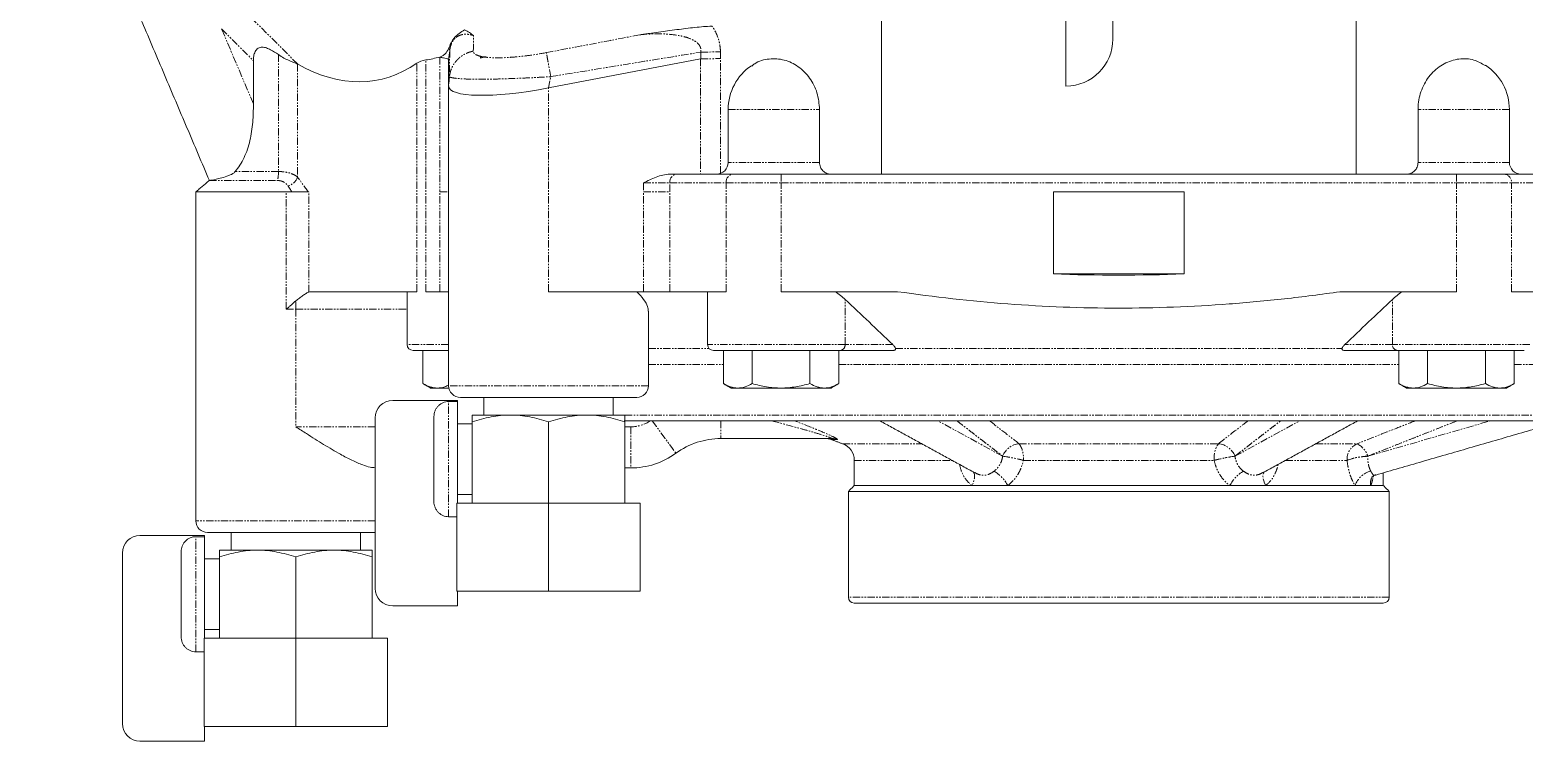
# Model space of a CAD drawing. Extents: x 2569 to 19597, y 1825 to 16548.
# Drawn here: x 16682.7 to 16886, y 14974.3 to 15071.2 of the extents above; entities that cross this region are included whole.
import ezdxf

# ---------------------------------------------------------------- set-up
doc = ezdxf.new("R2010")
doc.units = 0
doc.linetypes.add('PHANTOM', pattern=[2.5, 1.25, -0.25, 0.25, -0.25, 0.25, -0.25])

# ---------------------------------------------------------------- blocks, each defined once
blk = doc.blocks.new('aaaqww')
at = {"color": 7, "linetype": 'Continuous', "lineweight": 5}
for p, q in [((-387046.11, 108963.61), (-387035.11, 108963.61)), ((-387035.11, 108963.61), (-387035.11, 108961.11)), ((-387049.11, 108931.61), (-387049.11, 108960.61)), ((-387035.21, 108961.11), (-387035.21, 108946.11)), ((-387035.21, 108961.11), (-387019.61, 108961.11)), ((-387019.61, 108961.11), (-387019.61, 108946.11)), ((-387019.61, 108961.11), (-387004, 108961.11)), ((-387004, 108961.11), (-387004, 108946.11)), ((-387036.61, 108948.41), (-387035.21, 108948.41)), ((-387039.11, 108931.38), (-387039.11, 108945.84)), ((-387035.21, 108946.11), (-387019.61, 108946.11)), ((-387035.11, 108928.81), (-387035.11, 108946.11)), ((-387032.61, 108946.11), (-387032.61, 108932.27)), ((-387019.61, 108946.11), (-387004, 108946.11)), ((-387019.61, 108946.11), (-387019.61, 108932.27)), ((-387006.61, 108946.11), (-387006.61, 108932.27)), ((-387003.11, 108940.61), (-386992.11, 108940.61)), ((-386992.11, 108940.61), (-386992.11, 108938.11)), ((-386924.61, 108940.11), (-386834.61, 108940.11)), ((-387006.11, 108908.61), (-387006.11, 108937.61)), ((-386992.21, 108938.11), (-386992.21, 108923.11)), ((-386992.21, 108938.11), (-386976.61, 108938.11)), ((-386976.61, 108938.11), (-386976.61, 108923.11)), ((-386976.61, 108938.11), (-386961, 108938.11)), ((-386961, 108938.11), (-386961, 108923.11)), ((-387032.61, 108931.11), (-387026.11, 108931.11)), ((-387026.11, 108931.11), (-387013.11, 108931.11)), ((-387013.11, 108931.11), (-387006.61, 108931.11)), ((-387035.11, 108928.61), (-387046.11, 108928.61)), ((-387035.11, 108928.81), (-387036.61, 108928.81)), ((-387035.11, 108928.81), (-387035.11, 108928.61)), ((-387034.61, 108928.11), (-387006.11, 108928.11)), ((-386993.61, 108925.41), (-386992.21, 108925.41)), ((-386996.11, 108908.38), (-386996.11, 108922.84)), ((-386992.21, 108923.11), (-386976.61, 108923.11)), ((-386992.11, 108905.81), (-386992.11, 108923.11)), ((-386989.61, 108923.11), (-386989.61, 108909.27)), ((-386976.61, 108923.11), (-386961, 108923.11)), ((-386976.61, 108923.11), (-386976.61, 108909.27)), ((-386963.61, 108923.11), (-386963.61, 108909.27)), ((-386925.61, 108921.11), (-386833.61, 108921.11)), ((-386924.61, 108920.11), (-386904.6, 108920.11)), ((-386904.6, 108920.11), (-386898.49, 108920.11)), ((-386898.49, 108920.11), (-386860.73, 108920.11)), ((-386860.73, 108920.11), (-386854.62, 108920.11)), ((-386854.62, 108920.11), (-386839.4, 108920.11)), ((-386839.4, 108920.11), (-386836.76, 108920.11)), ((-386836.76, 108920.11), (-386834.61, 108920.11)), ((-386963.61, 108917.11), (-386962.61, 108917.11)), ((-386947.28, 108912.11), (-386928.54, 108912.11)), ((-386989.61, 108908.11), (-386983.11, 108908.11)), ((-386983.11, 108908.11), (-386970.11, 108908.11)), ((-386970.11, 108908.11), (-386963.61, 108908.11)), ((-386963.73, 108909.11), (-386782.11, 108909.11)), ((-386992.11, 108905.61), (-387003.11, 108905.61)), ((-386992.11, 108905.81), (-386993.61, 108905.81)), ((-386992.11, 108905.81), (-386992.11, 108905.61)), ((-386991.61, 108905.11), (-386961.61, 108905.11)), ((-386997.98, 108897.11), (-386997.98, 108902.75)), ((-386996.67, 108903.51), (-386995.53, 108903.51)), ((-386995.53, 108903.51), (-386993.57, 108903.51)), ((-386946.87, 108897.11), (-386946.87, 108902.75)), ((-386945.56, 108903.51), (-386944.42, 108903.51)), ((-386944.42, 108903.51), (-386937.06, 108903.51)), ((-386941.97, 108897.11), (-386941.97, 108902.75)), ((-386937.06, 108903.51), (-386929.7, 108903.51)), ((-386932.15, 108897.11), (-386932.15, 108902.75)), ((-386929.7, 108903.51), (-386928.56, 108903.51)), ((-386927.24, 108897.11), (-386927.24, 108902.75)), ((-386831.97, 108897.11), (-386831.97, 108902.75)), ((-386830.66, 108903.51), (-386829.52, 108903.51)), ((-386829.52, 108903.51), (-386822.16, 108903.51)), ((-386827.07, 108897.11), (-386827.07, 108902.75)), ((-386822.16, 108903.51), (-386814.8, 108903.51)), ((-386817.25, 108897.11), (-386817.25, 108902.75)), ((-386814.8, 108903.51), (-386813.66, 108903.51)), ((-386812.34, 108897.11), (-386812.34, 108902.75)), ((-386999.67, 108897.11), (-386993.61, 108897.11)), ((-386948.56, 108897.11), (-386927.03, 108897.11)), ((-386927.03, 108897.11), (-386918, 108897.11)), ((-386841.22, 108897.11), (-386832.19, 108897.11)), ((-386832.19, 108897.11), (-386810.66, 108897.11)), ((-386998.99, 108887.11), (-387017.02, 108887.11)), ((-386995.12, 108887.11), (-386997.51, 108887.11)), ((-386993.61, 108887.11), (-386995.12, 108887.11)), ((-386993.61, 108887.11), (-386993.61, 108852.08)), ((-386960.47, 108887.11), (-386976.61, 108887.11)), ((-386955.99, 108887.11), (-386960.47, 108887.11)), ((-386946.4, 108887.11), (-386955.99, 108887.11)), ((-386917.24, 108887.11), (-386937.06, 108887.11)), ((-386822.16, 108887.11), (-386841.98, 108887.11)), ((-386761.7, 108887.11), (-386812.81, 108887.11)), ((-386868.51, 108884.1), (-386890.71, 108884.1)), ((-386890.71, 108870.11), (-386890.71, 108884.1)), ((-386868.51, 108884.1), (-386868.51, 108870.11)), ((-387036.61, 108870.11), (-387021.22, 108870.11)), ((-387021.22, 108870.11), (-387017.37, 108870.11)), ((-386868.51, 108870.11), (-386890.71, 108870.11)), ((-386954.87, 108867.11), (-386955.97, 108867.11)), ((-386945.28, 108867.11), (-386954.87, 108867.11)), ((-386945.28, 108867.11), (-386937.06, 108867.11)), ((-386822.16, 108867.11), (-386937.06, 108867.11)), ((-386919.99, 108867.11), (-386919.99, 108735.63)), ((-386839.22, 108867.11), (-386839.22, 108735.63)), ((-386822.16, 108867.11), (-386813.94, 108867.11)), ((-386762.83, 108867.11), (-386813.94, 108867.11)), ((-386930.51, 108865.11), (-386930.51, 108856.11)), ((-386828.71, 108856.11), (-386828.71, 108865.11)), ((-387026.82, 108847.8), (-387026.82, 108855.12)), ((-386993.61, 108852.08), (-386993.61, 108847.6)), ((-386950.74, 108847.47), (-386976.61, 108852.44)), ((-386888.61, 108852.11), (-386888.61, 108832.11)), ((-386988.17, 108847.36), (-386988.17, 108847.11)), ((-386987.44, 108847.18), (-386987.27, 108847.15)), ((-386880.61, 108832.11), (-386880.61, 108844.11))]:
    blk.add_line(p, q, dxfattribs=at)
at = {"color": 7, "linetype": 'PHANTOM', "lineweight": 5}
for p, q in [((-387036.61, 108948.41), (-387036.61, 108928.81)), ((-386833.61, 108939.11), (-386925.61, 108939.11)), ((-387006.11, 108926.11), (-387036.61, 108926.11)), ((-386993.61, 108925.41), (-386993.61, 108905.81)), ((-386962.61, 108910.11), (-386962.61, 108917.11)), ((-386924.61, 108915.82), (-386907.98, 108915.82)), ((-386899.36, 108915.13), (-386910.35, 108909.11)), ((-386899.36, 108915.13), (-386899.36, 108915.11)), ((-386895.84, 108915.83), (-386895.83, 108915.82)), ((-386895.83, 108915.82), (-386863.38, 108915.82)), ((-386863.38, 108915.82), (-386863.38, 108915.83)), ((-386859.86, 108915.11), (-386859.85, 108915.13)), ((-386859.85, 108915.13), (-386848.87, 108909.11)), ((-386851.24, 108915.82), (-386840.78, 108915.82)), ((-386840.78, 108915.82), (-386840.78, 108915.83)), ((-386837.27, 108915.13), (-386816.47, 108909.11)), ((-386837.27, 108915.11), (-386837.27, 108915.13)), ((-386928.52, 108912.29), (-386927.53, 108912.29)), ((-386926.58, 108913), (-386913.12, 108913)), ((-386896.54, 108913), (-386862.67, 108913)), ((-386846.09, 108913), (-386839.08, 108913)), ((-387019.61, 108890.11), (-387019.61, 108910.11)), ((-387006.11, 108910.11), (-387019.61, 108910.11)), ((-386962.61, 108910.11), (-386963.61, 108910.11)), ((-386947.28, 108909.11), (-386947.28, 108912.11)), ((-386963.61, 108908.11), (-386781.11, 108908.11)), ((-386959.61, 108903.11), (-386993.61, 108903.11)), ((-386959.61, 108899.51), (-386946.87, 108899.51)), ((-386927.24, 108899.51), (-386831.97, 108899.51)), ((-386812.34, 108899.51), (-386781.11, 108899.51)), ((-386993.61, 108896.11), (-387000.67, 108896.11)), ((-386959.61, 108896.8), (-386949.29, 108896.8)), ((-386926.15, 108896.11), (-386949.56, 108896.11)), ((-386926.15, 108896.11), (-386926.15, 108888.43)), ((-386918.05, 108896.11), (-386926.15, 108896.11)), ((-386917.58, 108896.8), (-386841.64, 108896.8)), ((-386833.06, 108896.11), (-386841.17, 108896.11)), ((-386809.66, 108896.11), (-386833.06, 108896.11)), ((-386833.06, 108896.11), (-386833.06, 108888.43)), ((-387021.22, 108890.11), (-387021.22, 108870.11)), ((-387021.22, 108890.11), (-387019.61, 108890.11)), ((-387019.61, 108890.11), (-387019.61, 108888.69)), ((-387019.61, 108890.11), (-387000.67, 108890.11)), ((-387017.37, 108887.17), (-387017.37, 108870.11)), ((-386998.99, 108887.11), (-386998.99, 108848.24)), ((-386997.51, 108887.11), (-386997.51, 108847.67)), ((-386995.12, 108887.11), (-386995.12, 108870.11)), ((-386976.61, 108887.11), (-386976.61, 108852.44)), ((-386960.47, 108887.11), (-386960.47, 108870.11)), ((-386955.99, 108887.11), (-386955.99, 108870.11)), ((-386946.4, 108887.11), (-386946.4, 108868.61)), ((-386937.06, 108887.11), (-386937.06, 108868.61)), ((-386822.16, 108887.11), (-386822.16, 108868.61)), ((-386812.81, 108887.11), (-386812.81, 108868.61)), ((-386995.12, 108870.11), (-386993.61, 108870.11)), ((-386995.12, 108847.22), (-386995.12, 108870.11)), ((-386960.47, 108870.11), (-386955.99, 108870.11)), ((-386960.47, 108868.61), (-386960.47, 108870.11)), ((-386955.99, 108870.11), (-386955.99, 108868.61)), ((-387034.32, 108868.19), (-387022.71, 108868.19)), ((-387022.56, 108866.66), (-387029.9, 108866.66)), ((-387022.56, 108846.76), (-387022.56, 108866.66)), ((-387019.29, 108848.39), (-387019.29, 108867.61)), ((-386960.47, 108868.61), (-386955.99, 108868.61)), ((-386955.99, 108868.61), (-386946.4, 108868.61)), ((-386950.74, 108847.47), (-386950.74, 108867.11)), ((-386947.36, 108866.98), (-386947.36, 108847.44)), ((-386946.4, 108868.61), (-386937.06, 108868.61)), ((-386937.06, 108868.61), (-386822.16, 108868.61)), ((-386937.06, 108867.11), (-386937.06, 108868.61)), ((-386822.16, 108868.61), (-386812.81, 108868.61)), ((-386822.16, 108867.11), (-386822.16, 108868.61)), ((-386812.81, 108868.61), (-386761.7, 108868.61)), ((-386930.51, 108865.11), (-386946.06, 108865.11)), ((-386813.16, 108865.11), (-386828.71, 108865.11)), ((-387026.82, 108855.12), (-387032.22, 108842.4)), ((-386946.06, 108856.11), (-386930.51, 108856.11)), ((-386813.16, 108856.11), (-386828.71, 108856.11)), ((-386993.46, 108850.5), (-386993.61, 108852.08)), ((-386976.61, 108852.44), (-386976.23, 108850.52)), ((-387032.22, 108842.4), (-387026.82, 108847.8)), ((-387019.27, 108848.4), (-387028.74, 108838.92))]:
    blk.add_line(p, q, dxfattribs=at)
at = {"color": 7, "linetype": 'PHANTOM', "lineweight": 5, "flags": 128}
for points in [[(-386904.37, 108917.8), (-386904.36, 108917.8), (-386904.23, 108918), (-386904.15, 108918.26), (-386904.13, 108918.57), (-386904.17, 108918.92), (-386904.26, 108919.3), (-386904.4, 108919.7), (-386904.6, 108920.11)], [(-386854.62, 108920.11), (-386854.81, 108919.7), (-386854.96, 108919.3), (-386855.05, 108918.92), (-386855.09, 108918.57), (-386855.06, 108918.26), (-386854.99, 108918), (-386854.85, 108917.8), (-386854.85, 108917.8)], [(-386958.96, 108909.11), (-386958.27, 108910.06), (-386957.49, 108911.12), (-386956.78, 108912.1), (-386956.15, 108912.95), (-386955.64, 108913.66), (-386955.26, 108914.18), (-386955.02, 108914.5), (-386954.94, 108914.61)], [(-386950.71, 108846.34), (-386950.27, 108846.34), (-386949.83, 108846.33), (-386949.39, 108846.32), (-386948.96, 108846.31), (-386948.55, 108846.31), (-386948.14, 108846.3), (-386947.75, 108846.29), (-386947.37, 108846.28)]]:
    blk.add_lwpolyline(points, dxfattribs=at)
at = {"color": 7, "linetype": 'Continuous', "lineweight": 5}
for centre, radius, start, end in [((-387046.11, 108960.61), 3, 90, 180), ((-387003.11, 108937.61), 3, 90, 180), ((-386924.61, 108939.11), 1, 90, 180), ((-386834.61, 108939.11), 1, 0, 90), ((-387046.11, 108931.61), 3, 180, 270), ((-387034.61, 108926.11), 2, 90, 180), ((-386962.61, 108904.11), 13, 53.8711, 90), ((-386927.61, 108915.82), 3, 290, 0), ((-386947.28, 108925.11), 13, 233.8711, 270), ((-386929.55, 108915.11), 3, 270, 290), ((-387003.11, 108908.61), 3, 180, 270), ((-386991.61, 108903.11), 2, 90, 180), ((-386961.61, 108903.11), 2, 0, 90), ((-386999.67, 108896.11), 1, 90, 180), ((-386948.56, 108896.11), 1, 90, 180), ((-386948.06, 108865.11), 2, 0, 90), ((-386811.16, 108865.11), 2, 90, 180), ((-386937.06, 108856.11), 9, 180, 236.052), ((-386822.16, 108856.11), 9, 303.193, 0), ((-386888.61, 108844.11), 8, 0, 90), ((-386988.17, 108858.61), 11.5, 270, 274.4944)]:
    blk.add_arc(centre, radius, start, end, dxfattribs=at)
at = {"color": 7, "linetype": 'PHANTOM', "lineweight": 5}
for centre, radius, start, end in [((-386903.82, 108922.85), 5.99, 299.9842, 332.8176), ((-386855.4, 108922.85), 5.99, 207.1824, 240.0158), ((-386835.88, 108921.27), 3.71, 198.2434, 256.8262), ((-386834.73, 108919.69), 2.07, 168.2674, 204.8632), ((-386902.56, 108940.3), 25.37, 277.2298, 285.3616), ((-386902.55, 108940.28), 25.37, 277.2315, 285.3614), ((-386896.25, 108916.32), 3.34, 201.2802, 264.918), ((-386900.33, 108915.45), 4.51, 327.019, 4.6446), ((-386858.89, 108915.45), 4.51, 175.3554, 212.981), ((-386856.66, 108940.3), 25.37, 254.6384, 262.7702), ((-386856.66, 108940.28), 25.37, 254.6386, 262.7685), ((-386862.97, 108916.32), 3.34, 275.082, 338.7198), ((-386836.98, 108925.69), 10.56, 248.8915, 268.434), ((-386837.78, 108915.71), 3.01, 177.9577, 244.3182), ((-386836.98, 108925.67), 10.56, 248.8924, 268.4323), ((-386840.5, 108916.05), 3.36, 294.9505, 343.8762), ((-386928.54, 108915), 2.89, 270.0098, 290.3951), ((-386962.61, 108904.11), 6, 56.4427, 90), ((-386927.1, 108896.17), 0.943, 356.3656, 85.8324), ((-386832.12, 108896.17), 0.943, 94.1676, 183.6344), ((-387021.72, 108866.66), 2.61, 21.3581, 72.0689), ((-387029.3, 108866.77), 6.74, 359.0614, 12.1705), ((-386954.64, 108868.45), 1.35, 172.9765, 260.5861), ((-386945.06, 108868.45), 1.35, 172.9764, 260.5865), ((-386814.16, 108868.45), 1.35, 279.4135, 7.0236), ((-386993.8, 108846.13), 0.405, 292.0299, 342.2517)]:
    blk.add_arc(centre, radius, start, end, dxfattribs=at)
at = {"color": 7, "linetype": 'Continuous', "lineweight": 5}
for centre, major_axis, ratio, start_param, end_param in [((-387017.02, 108890.11), (0, 3), 0.57735, 2.940527, 3.141593), ((-386976.61, 108848.82), (16.99, -3.41), 0.205089, 1.611945, 3.182741), ((-387028.57, 108713.15), (22.4, 138.03), 0.341999, 6.124618, 6.54726), ((-387018.75, 108855.87), (1.24, 7.63), 0.341999, 3.398046, 3.405667), ((-387044.84, 108696.88), (51.94, 149.64), 0.410156, 0.035553, 0.07293)]:
    blk.add_ellipse(centre, major_axis=major_axis, ratio=ratio, start_param=start_param, end_param=end_param, dxfattribs=at)
for points, knots in [([(-387036.61, 108948.41), (-387036.94, 108948.41), (-387037.27, 108948.34), (-387037.73, 108948.14), (-387037.88, 108948.06), (-387038.15, 108947.87), (-387038.28, 108947.76), (-387038.51, 108947.53), (-387038.61, 108947.39), (-387038.79, 108947.11), (-387038.86, 108946.97), (-387039.05, 108946.5), (-387039.11, 108946.17), (-387039.11, 108945.84)], [0, 0, 0, 0, 0.25, 0.25, 0.375, 0.375, 0.5, 0.5, 0.625, 0.625, 0.75, 0.75, 1, 1, 1, 1]), ([(-387039.11, 108931.38), (-387039.11, 108931.22), (-387039.09, 108931.05), (-387039.03, 108930.72), (-387038.99, 108930.56), (-387038.86, 108930.26), (-387038.79, 108930.11), (-387038.61, 108929.83), (-387038.51, 108929.7), (-387038.28, 108929.46), (-387038.15, 108929.35), (-387037.88, 108929.16), (-387037.73, 108929.08), (-387037.42, 108928.95), (-387037.27, 108928.9), (-387036.94, 108928.83), (-387036.78, 108928.81), (-387036.61, 108928.81)], [0, 0, 0, 0, 0.125, 0.125, 0.25, 0.25, 0.375, 0.375, 0.5, 0.5, 0.625, 0.625, 0.75, 0.75, 0.875, 0.875, 1, 1, 1, 1]), ([(-387032.61, 108932.27), (-387031.55, 108931.92), (-387030.47, 108931.63), (-387028.31, 108931.22), (-387027.22, 108931.11), (-387026.11, 108931.11)], [0, 0, 0, 0, 0.5, 0.5, 1, 1, 1, 1]), ([(-387032.61, 108932.27), (-387032.61, 108931.92), (-387032.61, 108931.62), (-387032.61, 108931.22), (-387032.61, 108931.11), (-387032.61, 108931.11)], [0, 0, 0, 0, 0.5, 0.5, 1, 1, 1, 1]), ([(-387026.11, 108931.11), (-387025.56, 108931.11), (-387025, 108931.14), (-387023.91, 108931.24), (-387023.36, 108931.32), (-387021.74, 108931.63), (-387020.67, 108931.92), (-387019.61, 108932.27)], [0, 0, 0, 0, 0.25, 0.25, 0.5, 0.5, 1, 1, 1, 1]), ([(-387019.61, 108932.27), (-387018.55, 108931.92), (-387017.47, 108931.63), (-387015.31, 108931.22), (-387014.22, 108931.11), (-387013.11, 108931.11)], [0, 0, 0, 0, 0.5, 0.5, 1, 1, 1, 1]), ([(-387013.11, 108931.11), (-387012.56, 108931.11), (-387012, 108931.14), (-387010.91, 108931.24), (-387010.36, 108931.32), (-387008.74, 108931.63), (-387007.67, 108931.92), (-387006.61, 108932.27)], [0, 0, 0, 0, 0.25, 0.25, 0.5, 0.5, 1, 1, 1, 1]), ([(-387006.61, 108932.27), (-387006.61, 108931.92), (-387006.61, 108931.62), (-387006.61, 108931.22), (-387006.61, 108931.11), (-387006.61, 108931.11)], [0, 0, 0, 0, 0.5, 0.5, 1, 1, 1, 1]), ([(-386993.61, 108925.41), (-386993.94, 108925.41), (-386994.27, 108925.34), (-386994.73, 108925.14), (-386994.88, 108925.06), (-386995.15, 108924.87), (-386995.28, 108924.76), (-386995.51, 108924.53), (-386995.61, 108924.39), (-386995.79, 108924.11), (-386995.86, 108923.97), (-386996.05, 108923.5), (-386996.11, 108923.17), (-386996.11, 108922.84)], [0, 0, 0, 0, 0.25, 0.25, 0.375, 0.375, 0.5, 0.5, 0.625, 0.625, 0.75, 0.75, 1, 1, 1, 1]), ([(-386835.89, 108918.33), (-386835.98, 108918.35), (-386836.24, 108918.42), (-386836.43, 108918.58), (-386836.53, 108918.66), (-386836.58, 108918.79), (-386836.59, 108918.83)], [0, 0, 0, 0, 0.168593, 0.479467, 0.820136, 1, 1, 1, 1]), ([(-387019.61, 108910.11), (-387019.6, 108910.12), (-387019, 108910.5), (-387017.41, 108911.52), (-387014.86, 108913.13), (-387012.27, 108914.67), (-387010.04, 108915.85), (-387008.36, 108916.58), (-387007.05, 108917), (-387006.39, 108917.06), (-387006.11, 108917.08)], [0, 0, 0, 0, 0.001508, 0.124259, 0.32723, 0.529978, 0.67333, 0.816452, 0.919711, 1, 1, 1, 1]), ([(-386996.11, 108908.38), (-386996.11, 108908.22), (-386996.09, 108908.05), (-386996.03, 108907.72), (-386995.99, 108907.56), (-386995.86, 108907.26), (-386995.79, 108907.11), (-386995.61, 108906.83), (-386995.51, 108906.7), (-386995.28, 108906.46), (-386995.15, 108906.35), (-386994.88, 108906.16), (-386994.73, 108906.08), (-386994.42, 108905.95), (-386994.27, 108905.9), (-386993.94, 108905.83), (-386993.78, 108905.81), (-386993.61, 108905.81)], [0, 0, 0, 0, 0.125, 0.125, 0.25, 0.25, 0.375, 0.375, 0.5, 0.5, 0.625, 0.625, 0.75, 0.75, 0.875, 0.875, 1, 1, 1, 1]), ([(-386989.61, 108909.27), (-386988.55, 108908.92), (-386987.47, 108908.63), (-386985.31, 108908.22), (-386984.22, 108908.11), (-386983.11, 108908.11)], [0, 0, 0, 0, 0.5, 0.5, 1, 1, 1, 1]), ([(-386989.61, 108909.27), (-386989.61, 108908.92), (-386989.61, 108908.62), (-386989.61, 108908.22), (-386989.61, 108908.11), (-386989.61, 108908.11)], [0, 0, 0, 0, 0.5, 0.5, 1, 1, 1, 1]), ([(-386983.11, 108908.11), (-386982.56, 108908.11), (-386982, 108908.14), (-386980.91, 108908.24), (-386980.36, 108908.32), (-386978.74, 108908.63), (-386977.67, 108908.92), (-386976.61, 108909.27)], [0, 0, 0, 0, 0.25, 0.25, 0.5, 0.5, 1, 1, 1, 1]), ([(-386976.61, 108909.27), (-386975.55, 108908.92), (-386974.47, 108908.63), (-386972.31, 108908.22), (-386971.22, 108908.11), (-386970.11, 108908.11)], [0, 0, 0, 0, 0.5, 0.5, 1, 1, 1, 1]), ([(-386970.11, 108908.11), (-386969.56, 108908.11), (-386969, 108908.14), (-386967.91, 108908.24), (-386967.36, 108908.32), (-386965.74, 108908.63), (-386964.67, 108908.92), (-386963.61, 108909.27)], [0, 0, 0, 0, 0.25, 0.25, 0.5, 0.5, 1, 1, 1, 1]), ([(-386963.61, 108909.27), (-386963.61, 108908.92), (-386963.61, 108908.62), (-386963.61, 108908.22), (-386963.61, 108908.11), (-386963.61, 108908.11)], [0, 0, 0, 0, 0.5, 0.5, 1, 1, 1, 1]), ([(-386995.53, 108903.51), (-386995.74, 108903.51), (-386995.95, 108903.49), (-386996.36, 108903.42), (-386996.57, 108903.37), (-386997.18, 108903.17), (-386997.58, 108902.98), (-386997.98, 108902.75)], [0, 0, 0, 0, 0.25, 0.25, 0.5, 0.5, 1, 1, 1, 1]), ([(-386993.61, 108903), (-386993.83, 108903.11), (-386994.46, 108903.43), (-386995.11, 108903.48), (-386995.53, 108903.51)], [0, 0, 0, 0, 0.353587, 1, 1, 1, 1]), ([(-386944.42, 108903.51), (-386944.63, 108903.51), (-386944.84, 108903.49), (-386945.25, 108903.42), (-386945.46, 108903.37), (-386946.07, 108903.17), (-386946.47, 108902.98), (-386946.87, 108902.75)], [0, 0, 0, 0, 0.25, 0.25, 0.5, 0.5, 1, 1, 1, 1]), ([(-386941.97, 108902.75), (-386942.37, 108902.98), (-386942.77, 108903.17), (-386943.59, 108903.44), (-386944, 108903.51), (-386944.42, 108903.51)], [0, 0, 0, 0, 0.5, 0.5, 1, 1, 1, 1]), ([(-386941.97, 108902.75), (-386941.17, 108902.98), (-386940.35, 108903.18), (-386938.71, 108903.44), (-386937.89, 108903.51), (-386937.06, 108903.51)], [0, 0, 0, 0, 0.5, 0.5, 1, 1, 1, 1]), ([(-386937.06, 108903.51), (-386936.64, 108903.51), (-386936.23, 108903.49), (-386935.39, 108903.42), (-386934.98, 108903.37), (-386933.75, 108903.17), (-386932.95, 108902.98), (-386932.15, 108902.75)], [0, 0, 0, 0, 0.25, 0.25, 0.5, 0.5, 1, 1, 1, 1]), ([(-386929.7, 108903.51), (-386929.91, 108903.51), (-386930.12, 108903.49), (-386930.53, 108903.42), (-386930.73, 108903.37), (-386931.35, 108903.17), (-386931.75, 108902.98), (-386932.15, 108902.75)], [0, 0, 0, 0, 0.25, 0.25, 0.5, 0.5, 1, 1, 1, 1]), ([(-386927.24, 108902.75), (-386927.65, 108902.98), (-386928.05, 108903.17), (-386928.87, 108903.44), (-386929.28, 108903.51), (-386929.7, 108903.51)], [0, 0, 0, 0, 0.5, 0.5, 1, 1, 1, 1]), ([(-386829.52, 108903.51), (-386829.73, 108903.51), (-386829.94, 108903.49), (-386830.35, 108903.42), (-386830.56, 108903.37), (-386831.17, 108903.17), (-386831.57, 108902.98), (-386831.97, 108902.75)], [0, 0, 0, 0, 0.25, 0.25, 0.5, 0.5, 1, 1, 1, 1]), ([(-386827.07, 108902.75), (-386827.47, 108902.98), (-386827.87, 108903.17), (-386828.69, 108903.44), (-386829.1, 108903.51), (-386829.52, 108903.51)], [0, 0, 0, 0, 0.5, 0.5, 1, 1, 1, 1]), ([(-386827.07, 108902.75), (-386826.27, 108902.98), (-386825.45, 108903.18), (-386823.81, 108903.44), (-386822.99, 108903.51), (-386822.16, 108903.51)], [0, 0, 0, 0, 0.5, 0.5, 1, 1, 1, 1]), ([(-386822.16, 108903.51), (-386821.74, 108903.51), (-386821.33, 108903.49), (-386820.49, 108903.42), (-386820.08, 108903.37), (-386818.85, 108903.17), (-386818.05, 108902.98), (-386817.25, 108902.75)], [0, 0, 0, 0, 0.25, 0.25, 0.5, 0.5, 1, 1, 1, 1]), ([(-386814.8, 108903.51), (-386815.01, 108903.51), (-386815.22, 108903.49), (-386815.63, 108903.42), (-386815.83, 108903.37), (-386816.45, 108903.17), (-386816.85, 108902.98), (-386817.25, 108902.75)], [0, 0, 0, 0, 0.25, 0.25, 0.5, 0.5, 1, 1, 1, 1]), ([(-386812.34, 108902.75), (-386812.75, 108902.98), (-386813.15, 108903.17), (-386813.97, 108903.44), (-386814.38, 108903.51), (-386814.8, 108903.51)], [0, 0, 0, 0, 0.5, 0.5, 1, 1, 1, 1]), ([(-386918, 108897.11), (-386917.92, 108897.11), (-386917.85, 108897.1), (-386917.74, 108897.06), (-386917.69, 108897.03), (-386917.62, 108896.97), (-386917.6, 108896.93), (-386917.58, 108896.86), (-386917.58, 108896.83), (-386917.58, 108896.8)], [0, 0, 0, 0, 0.25, 0.25, 0.5, 0.5, 0.75, 0.75, 1, 1, 1, 1]), ([(-386841.64, 108896.8), (-386841.64, 108896.83), (-386841.64, 108896.86), (-386841.62, 108896.93), (-386841.6, 108896.97), (-386841.53, 108897.03), (-386841.48, 108897.06), (-386841.36, 108897.1), (-386841.29, 108897.11), (-386841.22, 108897.11)], [0, 0, 0, 0, 0.25, 0.25, 0.5, 0.5, 0.75, 0.75, 1, 1, 1, 1]), ([(-386917.58, 108896.8), (-386917.6, 108896.68), (-386917.66, 108896.57), (-386917.83, 108896.34), (-386917.93, 108896.23), (-386918.05, 108896.11)], [0, 0, 0, 0, 0.5, 0.5, 1, 1, 1, 1]), ([(-386841.17, 108896.11), (-386841.29, 108896.23), (-386841.39, 108896.34), (-386841.55, 108896.57), (-386841.62, 108896.68), (-386841.64, 108896.8)], [0, 0, 0, 0, 0.5, 0.5, 1, 1, 1, 1]), ([(-387019.61, 108888.69), (-387019.87, 108888.92), (-387020.14, 108889.15), (-387020.54, 108889.51), (-387020.68, 108889.63), (-387020.95, 108889.87), (-387021.08, 108889.99), (-387021.22, 108890.11)], [0, 0, 0, 0, 0.5, 0.5, 0.75, 0.75, 1, 1, 1, 1]), ([(-386961.6, 108887.11), (-386961.18, 108887.55), (-386960.35, 108888.43), (-386959.7, 108889.56), (-386959.67, 108890.17), (-386959.66, 108890.43)], [0, 0, 0, 0, 0.362632, 0.725125, 1, 1, 1, 1]), ([(-386841.98, 108887.11), (-386843.55, 108887.34), (-386845.13, 108887.55), (-386848.27, 108887.96), (-386849.85, 108888.15), (-386854.57, 108888.67), (-386857.71, 108888.96), (-386867.14, 108889.67), (-386873.42, 108889.91), (-386885.96, 108889.91), (-386892.23, 108889.66), (-386904.74, 108888.72), (-386910.99, 108888.02), (-386917.24, 108887.11)], [0, 0, 0, 0, 0.0625, 0.0625, 0.125, 0.125, 0.25, 0.25, 0.5, 0.5, 0.75, 0.75, 1, 1, 1, 1]), ([(-387017.37, 108887.17), (-387017.51, 108887.22), (-387017.67, 108887.3), (-387018.01, 108887.5), (-387018.2, 108887.62), (-387018.59, 108887.89), (-387018.79, 108888.03), (-387019.19, 108888.35), (-387019.4, 108888.51), (-387019.61, 108888.69)], [0, 0, 0, 0, 0.25, 0.25, 0.5, 0.5, 0.75, 0.75, 1, 1, 1, 1]), ([(-386833.06, 108888.43), (-386832.83, 108888.21), (-386832.57, 108887.99), (-386831.99, 108887.54), (-386831.69, 108887.32), (-386831.36, 108887.11)], [0, 0, 0, 0, 0.5, 0.5, 1, 1, 1, 1]), ([(-387034.27, 108868.18), (-387034.27, 108868.18), (-387034.27, 108868.18), (-387033.53, 108868.05), (-387032.23, 108867.76), (-387031.16, 108867.42), (-387030.3, 108867.06), (-387029.97, 108866.73), (-387029.9, 108866.66)], [0, 0, 0, 0, 0.121015, 0.479527, 0.659348, 0.844283, 0.966137, 1, 1, 1, 1]), ([(-387029.9, 108866.66), (-387029.63, 108866.32), (-387029.36, 108865.95), (-387028.85, 108865.15), (-387028.62, 108864.73), (-387028.19, 108863.83), (-387028, 108863.35), (-387027.67, 108862.38), (-387027.53, 108861.89), (-387027.3, 108860.88), (-387027.21, 108860.37), (-387027.05, 108859.33), (-387026.99, 108858.8), (-387026.85, 108857.23), (-387026.82, 108856.18), (-387026.82, 108855.12)], [0, 0, 0, 0, 0.125, 0.125, 0.25, 0.25, 0.375, 0.375, 0.5, 0.5, 0.625, 0.625, 0.75, 0.75, 1, 1, 1, 1]), ([(-386955.97, 108867.11), (-386956.38, 108867.11), (-386956.77, 108867.17), (-386957.54, 108867.35), (-386957.93, 108867.47), (-386958.67, 108867.75), (-386959.04, 108867.91), (-386959.76, 108868.25), (-386960.12, 108868.43), (-386960.47, 108868.61)], [0, 0, 0, 0, 0.25, 0.25, 0.5, 0.5, 0.75, 0.75, 1, 1, 1, 1]), ([(-386928.61, 108867.11), (-386928.73, 108867.11), (-386928.85, 108867.1), (-386929.09, 108867.05), (-386929.21, 108867.01), (-386929.44, 108866.91), (-386929.54, 108866.85), (-386929.75, 108866.71), (-386929.85, 108866.63), (-386930.02, 108866.45), (-386930.1, 108866.35), (-386930.25, 108866.13), (-386930.31, 108866.01), (-386930.45, 108865.65), (-386930.51, 108865.38), (-386930.51, 108865.11)], [0, 0, 0, 0, 0.125, 0.125, 0.25, 0.25, 0.375, 0.375, 0.5, 0.5, 0.625, 0.625, 0.75, 0.75, 1, 1, 1, 1]), ([(-386828.71, 108865.11), (-386828.71, 108865.25), (-386828.72, 108865.38), (-386828.77, 108865.64), (-386828.81, 108865.77), (-386828.91, 108866.01), (-386828.97, 108866.13), (-386829.11, 108866.35), (-386829.19, 108866.45), (-386829.46, 108866.72), (-386829.67, 108866.87), (-386830.01, 108867.01), (-386830.13, 108867.05), (-386830.37, 108867.1), (-386830.49, 108867.11), (-386830.61, 108867.11)], [0, 0, 0, 0, 0.125, 0.125, 0.25, 0.25, 0.375, 0.375, 0.5, 0.5, 0.75, 0.75, 0.875, 0.875, 1, 1, 1, 1]), ([(-386930.51, 108856.11), (-386930.59, 108855.15), (-386930.77, 108853.22), (-386932.11, 108850.65), (-386934.06, 108848.68), (-386936.51, 108847.52), (-386939.09, 108847.39), (-386941.04, 108847.85), (-386941.88, 108848.58), (-386942.04, 108848.72)], [0, 0, 0, 0, 0.15842, 0.316822, 0.475978, 0.636685, 0.79869, 0.961291, 1, 1, 1, 1]), ([(-386817.27, 108848.63), (-386817.9, 108848.27), (-386819.28, 108847.47), (-386821.77, 108847.36), (-386824.32, 108848.16), (-386826.52, 108849.89), (-386828.07, 108852.32), (-386828.66, 108854.53), (-386828.7, 108855.8), (-386828.71, 108856.11)], [0, 0, 0, 0, 0.134833, 0.29808, 0.461927, 0.625528, 0.788069, 0.949045, 1, 1, 1, 1]), ([(-387026.82, 108847.8), (-387026.82, 108847.53), (-387026.8, 108847.27), (-387026.74, 108846.87), (-387026.71, 108846.75), (-387026.63, 108846.49), (-387026.58, 108846.37), (-387026.46, 108846.13), (-387026.39, 108846.02), (-387026.23, 108845.83), (-387026.13, 108845.75), (-387025.81, 108845.56), (-387025.57, 108845.5), (-387025.2, 108845.5), (-387025.08, 108845.52), (-387024.83, 108845.56), (-387024.71, 108845.59), (-387024.35, 108845.71), (-387024.12, 108845.81), (-387023.43, 108846.17), (-387022.99, 108846.45), (-387022.56, 108846.76)], [0, 0, 0, 0, 0.125, 0.125, 0.1875, 0.1875, 0.25, 0.25, 0.3125, 0.3125, 0.375, 0.375, 0.5, 0.5, 0.5625, 0.5625, 0.625, 0.625, 0.75, 0.75, 1, 1, 1, 1]), ([(-387022.56, 108846.76), (-387022.26, 108846.98), (-387021.95, 108847.18), (-387021.34, 108847.51), (-387021.03, 108847.65), (-387020.45, 108847.89), (-387020.18, 108848), (-387019.69, 108848.19), (-387019.47, 108848.29), (-387019.29, 108848.39)], [0, 0, 0, 0, 0.25, 0.25, 0.5, 0.5, 0.75, 0.75, 1, 1, 1, 1]), ([(-386993.61, 108847.58), (-386993.62, 108847.56), (-386993.65, 108847.53), (-386993.79, 108847.47), (-386993.89, 108847.44), (-386994.15, 108847.38), (-386994.31, 108847.35), (-386994.58, 108847.3), (-386994.68, 108847.29), (-386994.89, 108847.25), (-386995.01, 108847.24), (-386995.12, 108847.22)], [0, 0, 0, 0, 0.25, 0.25, 0.5, 0.5, 0.75, 0.75, 0.875, 0.875, 1, 1, 1, 1]), ([(-386993.65, 108845.76), (-386993.8, 108846.09), (-386993.99, 108846.4), (-386994.34, 108846.77), (-386994.48, 108846.88), (-386994.77, 108847.06), (-386994.94, 108847.13), (-386995.12, 108847.18)], [0, 0, 0, 0, 0.5, 0.5, 0.75, 0.75, 1, 1, 1, 1]), ([(-386990.89, 108842.55), (-386991.56, 108842.91), (-386992.14, 108843.34), (-386992.72, 108844.01), (-386992.83, 108844.16), (-386993.02, 108844.45), (-386993.11, 108844.61), (-386993.37, 108845.09), (-386993.5, 108845.43), (-386993.65, 108845.76)], [0, 0, 0, 0, 0.5, 0.5, 0.625, 0.625, 0.75, 0.75, 1, 1, 1, 1]), ([(-386990.89, 108842.55), (-386990.58, 108842.7), (-386990.32, 108842.85), (-386989.83, 108843.17), (-386989.61, 108843.34), (-386989.39, 108843.51)], [0, 0, 0, 0, 0.5, 0.5, 1, 1, 1, 1]), ([(-386948.86, 108841.91), (-386949.76, 108841.95), (-386950.72, 108842.03), (-386952.22, 108842.19), (-386952.73, 108842.25), (-386953.76, 108842.38), (-386954.28, 108842.44), (-386955.83, 108842.65), (-386956.87, 108842.79), (-386958.44, 108843.01), (-386958.97, 108843.09), (-386959.76, 108843.2), (-386960.02, 108843.24), (-386960.54, 108843.31), (-386960.81, 108843.35), (-386961.07, 108843.39)], [0, 0, 0, 0, 0.25, 0.25, 0.375, 0.375, 0.5, 0.5, 0.75, 0.75, 0.875, 0.875, 0.9375, 0.9375, 1, 1, 1, 1])]:
    blk.add_open_spline(points, degree=3, knots=knots, dxfattribs=at)
for points, degree in [([(-387032.61, 108944.61), (-387035.11, 108944.61)], 1), ([(-386925.61, 108939.11), (-386925.61, 108921.11)], 1), ([(-386833.61, 108921.11), (-386833.61, 108939.11)], 1), ([(-387035.11, 108932.61), (-387032.61, 108932.61)], 1), ([(-387030.61, 108931.11), (-387030.61, 108928.11)], 1), ([(-387008.61, 108928.11), (-387008.61, 108931.11)], 1), ([(-387036.61, 108926.11), (-387036.61, 108870.11)], 1), ([(-386989.61, 108921.61), (-386992.11, 108921.61)], 1), ([(-386925.61, 108921.11), (-386924.61, 108920.11)], 1), ([(-386924.61, 108920.11), (-386924.61, 108915.82)], 1), ([(-386834.61, 108920.11), (-386833.61, 108921.11)], 1), ([(-386834.61, 108917.94), (-386834.61, 108920.11)], 1), ([(-386904.13, 108917.93), (-386920.22, 108909.11)], 1), ([(-386839, 108909.11), (-386855.09, 108917.93)], 1), ([(-386804.1, 108909.11), (-386835.9, 108918.32)], 1), ([(-386926.58, 108913), (-386928.52, 108912.29)], 1), ([(-386992.11, 108909.61), (-386989.61, 108909.61)], 1), ([(-386987.61, 108908.11), (-386987.61, 108905.11)], 1), ([(-386965.61, 108905.11), (-386965.61, 108908.11)], 1), ([(-386996.67, 108903.51), (-386997.98, 108902.75)], 1), ([(-386993.61, 108903.11), (-386993.61, 108887.11)], 1), ([(-386959.61, 108890.43), (-386959.61, 108903.11)], 1), ([(-386945.56, 108903.51), (-386946.87, 108902.75)], 1), ([(-386927.24, 108902.75), (-386928.56, 108903.51)], 1), ([(-386830.66, 108903.51), (-386831.97, 108902.75)], 1), ([(-386812.34, 108902.75), (-386813.66, 108903.51)], 1), ([(-387000.67, 108896.11), (-387000.67, 108887.11)], 1), ([(-386949.56, 108896.11), (-386949.56, 108887.11)], 1), ([(-386926.15, 108888.43), (-386923.45, 108890.99), (-386920.75, 108893.55), (-386918.05, 108896.11)], 3), ([(-386841.17, 108896.11), (-386838.46, 108893.55), (-386835.76, 108890.99), (-386833.06, 108888.43)], 3), ([(-386927.86, 108887.11), (-386927.2, 108887.54), (-386926.63, 108887.98), (-386926.15, 108888.43)], 3), ([(-386890.71, 108884.1), (-386883.34, 108884.36), (-386875.94, 108884.36), (-386868.51, 108884.1)], 3), ([(-387036.61, 108870.11), (-387034.32, 108868.19)], 1), ([(-387034.31, 108868.19), (-387064.84, 108796.26)], 1), ([(-386946.06, 108865.11), (-386946.06, 108856.11)], 1), ([(-386813.16, 108856.11), (-386813.16, 108865.11)], 1), ([(-386998.99, 108848.24), (-386998.58, 108847.96), (-386998.09, 108847.76), (-386997.51, 108847.67)], 3), ([(-386993.61, 108847.6), (-386993.61, 108847.59), (-386993.61, 108847.58), (-386993.61, 108847.58)], 3), ([(-386988.17, 108847.36), (-386987.93, 108847.29), (-386987.69, 108847.23), (-386987.44, 108847.18)], 3)]:
    blk.add_open_spline(points, degree=degree, dxfattribs=at)
at = {"color": 7, "linetype": 'PHANTOM', "lineweight": 5}
for points, knots in [([(-386906.72, 108916.51), (-386906.57, 108917.04), (-386906.22, 108918.34), (-386905.34, 108919.48), (-386904.69, 108920.03), (-386904.6, 108920.11)], [0, 0, 0, 0, 0.370172, 0.906568, 1, 1, 1, 1]), ([(-386898.49, 108920.11), (-386898.16, 108919.87), (-386897.85, 108919.58), (-386897.28, 108918.95), (-386897.02, 108918.61), (-386896.68, 108918.06), (-386896.58, 108917.87), (-386896.38, 108917.49), (-386896.3, 108917.29), (-386896.06, 108916.68), (-386895.93, 108916.27), (-386895.84, 108915.83)], [0, 0, 0, 0, 0.25, 0.25, 0.5, 0.5, 0.625, 0.625, 0.75, 0.75, 1, 1, 1, 1]), ([(-386863.38, 108915.83), (-386863.29, 108916.27), (-386863.16, 108916.68), (-386862.92, 108917.29), (-386862.83, 108917.49), (-386862.64, 108917.87), (-386862.53, 108918.06), (-386862.19, 108918.62), (-386861.94, 108918.96), (-386861.51, 108919.42), (-386861.37, 108919.57), (-386861.06, 108919.85), (-386860.89, 108919.99), (-386860.73, 108920.11)], [0, 0, 0, 0, 0.25, 0.25, 0.375, 0.375, 0.5, 0.5, 0.75, 0.75, 0.875, 0.875, 1, 1, 1, 1]), ([(-386854.62, 108920.11), (-386854.45, 108919.96), (-386853.8, 108919.39), (-386852.96, 108918.22), (-386852.64, 108917.02), (-386852.5, 108916.51)], [0, 0, 0, 0, 0.16616, 0.64153, 1, 1, 1, 1]), ([(-386840.78, 108915.83), (-386840.73, 108916.27), (-386840.66, 108916.68), (-386840.53, 108917.29), (-386840.49, 108917.49), (-386840.38, 108917.87), (-386840.33, 108918.06), (-386840.15, 108918.62), (-386840.02, 108918.96), (-386839.8, 108919.42), (-386839.72, 108919.57), (-386839.57, 108919.85), (-386839.49, 108919.99), (-386839.4, 108920.11)], [0, 0, 0, 0, 0.25, 0.25, 0.375, 0.375, 0.5, 0.5, 0.75, 0.75, 0.875, 0.875, 1, 1, 1, 1]), ([(-386836.76, 108920.11), (-386836.69, 108919.97), (-386836.51, 108919.53), (-386836.38, 108918.91), (-386836.3, 108918.5)], [0, 0, 0, 0, 0.331785, 1, 1, 1, 1]), ([(-386900.82, 108917.66), (-386901.13, 108917.87), (-386901.69, 108918.25), (-386902.59, 108918.4), (-386903.46, 108918.27), (-386903.92, 108918), (-386904.11, 108917.89)], [0, 0, 0, 0, 0.317672, 0.572502, 0.828056, 1, 1, 1, 1]), ([(-386899.36, 108915.13), (-386899.4, 108915.39), (-386899.46, 108915.63), (-386899.62, 108916.11), (-386899.73, 108916.35), (-386899.98, 108916.78), (-386900.12, 108916.98), (-386900.45, 108917.35), (-386900.63, 108917.52), (-386900.82, 108917.66)], [0, 0, 0, 0, 0.25, 0.25, 0.5, 0.5, 0.75, 0.75, 1, 1, 1, 1]), ([(-386858.39, 108917.66), (-386858.59, 108917.52), (-386858.77, 108917.35), (-386859.1, 108916.98), (-386859.24, 108916.78), (-386859.49, 108916.35), (-386859.59, 108916.11), (-386859.76, 108915.63), (-386859.82, 108915.39), (-386859.85, 108915.13)], [0, 0, 0, 0, 0.25, 0.25, 0.5, 0.5, 0.75, 0.75, 1, 1, 1, 1]), ([(-386855.11, 108917.88), (-386855.31, 108918), (-386855.79, 108918.28), (-386856.68, 108918.4), (-386857.56, 108918.23), (-386858.1, 108917.86), (-386858.39, 108917.66)], [0, 0, 0, 0, 0.186188, 0.440999, 0.696534, 1, 1, 1, 1]), ([(-386836.73, 108917.66), (-386836.81, 108917.52), (-386836.89, 108917.35), (-386837.03, 108916.98), (-386837.09, 108916.78), (-386837.19, 108916.35), (-386837.22, 108916.11), (-386837.26, 108915.63), (-386837.27, 108915.39), (-386837.27, 108915.13)], [0, 0, 0, 0, 0.25, 0.25, 0.5, 0.5, 0.75, 0.75, 1, 1, 1, 1]), ([(-386835.91, 108918.29), (-386835.98, 108918.31), (-386836.21, 108918.41), (-386836.43, 108918.22), (-386836.62, 108917.86), (-386836.73, 108917.66)], [0, 0, 0, 0, 0.166874, 0.547718, 1, 1, 1, 1]), ([(-386927.53, 108912.29), (-386927.49, 108912.28), (-386927.4, 108912.25), (-386927.81, 108911.99), (-386928.95, 108911.44), (-386931.31, 108910.43), (-386933.47, 108909.59), (-386934.7, 108909.11)], [0, 0, 0, 0, 0.102587, 0.205036, 0.356965, 0.632637, 1, 1, 1, 1]), ([(-386896.54, 108913), (-386897.42, 108912.32), (-386899.09, 108911.02), (-386900.77, 108909.73), (-386901.56, 108909.11)], [0, 0, 0, 0, 0.52556, 1, 1, 1, 1]), ([(-386857.66, 108909.11), (-386858.18, 108909.51), (-386859.85, 108910.81), (-386861.52, 108912.11), (-386862.67, 108913)], [0, 0, 0, 0, 0.311256, 1, 1, 1, 1]), ([(-386829.24, 108909.11), (-386830.27, 108909.51), (-386833.54, 108910.81), (-386836.82, 108912.11), (-386839.08, 108913)], [0, 0, 0, 0, 0.311256, 1, 1, 1, 1]), ([(-386938.61, 108909.11), (-386937, 108909.53), (-386934.69, 108910.14), (-386931.76, 108910.97), (-386930.13, 108911.46), (-386929.04, 108911.82), (-386928.55, 108912.01), (-386928.42, 108912.1), (-386928.5, 108912.11), (-386928.54, 108912.11)], [0, 0, 0, 0, 0.391471, 0.562758, 0.749095, 0.82901, 0.909796, 0.958312, 1, 1, 1, 1]), ([(-387022.71, 108868.19), (-387022.5, 108868.19), (-387022.3, 108868.22), (-387021.92, 108868.32), (-387021.75, 108868.4), (-387021.45, 108868.57), (-387021.32, 108868.68), (-387021.09, 108868.9), (-387021, 108869.02), (-387020.91, 108869.14)], [0, 0, 0, 0, 0.25, 0.25, 0.5, 0.5, 0.75, 0.75, 1, 1, 1, 1]), ([(-387019.29, 108867.61), (-387019.45, 108867.47), (-387019.65, 108867.34), (-387020.1, 108867.11), (-387020.36, 108867.01), (-387020.91, 108866.84), (-387021.21, 108866.77), (-387021.7, 108866.71), (-387021.87, 108866.69), (-387022.21, 108866.67), (-387022.38, 108866.66), (-387022.56, 108866.66)], [0, 0, 0, 0, 0.25, 0.25, 0.5, 0.5, 0.75, 0.75, 0.875, 0.875, 1, 1, 1, 1]), ([(-386993.46, 108850.5), (-386993.46, 108850.51), (-386993.46, 108850.52), (-386993.45, 108850.53), (-386993.42, 108850.56), (-386993.39, 108850.58), (-386993.29, 108850.63), (-386993.19, 108850.66), (-386992.95, 108850.71), (-386992.8, 108850.74), (-386992.44, 108850.79), (-386992.24, 108850.81), (-386991.56, 108850.86), (-386991.01, 108850.9), (-386990.05, 108850.93), (-386989.71, 108850.93), (-386988.99, 108850.95), (-386988.61, 108850.95), (-386987.82, 108850.95), (-386987.41, 108850.95), (-386986.55, 108850.94), (-386986.1, 108850.93), (-386984.71, 108850.9), (-386983.73, 108850.87), (-386982.21, 108850.81), (-386981.7, 108850.79), (-386980.64, 108850.75), (-386980.09, 108850.72), (-386979, 108850.67), (-386978.45, 108850.64), (-386977.62, 108850.59), (-386977.35, 108850.58), (-386976.93, 108850.56), (-386976.79, 108850.55), (-386976.51, 108850.53), (-386976.37, 108850.52), (-386976.23, 108850.52)], [0, 0, 0, 0, 0.015625, 0.015625, 0.03125, 0.0625, 0.0625, 0.125, 0.125, 0.1875, 0.1875, 0.25, 0.25, 0.375, 0.375, 0.4375, 0.4375, 0.5, 0.5, 0.5625, 0.5625, 0.625, 0.625, 0.75, 0.75, 0.8125, 0.8125, 0.875, 0.875, 0.9375, 0.9375, 0.96875, 0.96875, 0.984375, 0.984375, 1, 1, 1, 1]), ([(-386989.41, 108846.18), (-386989.48, 108846.19), (-386989.64, 108846.22), (-386989.86, 108846.28), (-386990.08, 108846.35), (-386990.29, 108846.42), (-386990.5, 108846.51), (-386990.71, 108846.6), (-386990.92, 108846.71), (-386991.11, 108846.82), (-386991.31, 108846.94), (-386991.49, 108847.07), (-386991.67, 108847.21), (-386991.85, 108847.36), (-386992.01, 108847.52), (-386992.21, 108847.72), (-386992.44, 108847.98), (-386992.67, 108848.29), (-386992.88, 108848.63), (-386993.06, 108848.98), (-386993.21, 108849.35), (-386993.32, 108849.72), (-386993.41, 108850.11), (-386993.45, 108850.37), (-386993.46, 108850.5)], [0, 0, 0, 0, 0.035718, 0.071435, 0.107153, 0.14287, 0.178588, 0.214305, 0.250023, 0.28574, 0.321458, 0.357175, 0.392893, 0.42861, 0.464328, 0.500045, 0.56254, 0.625034, 0.687528, 0.750023, 0.812517, 0.875011, 0.937506, 1, 1, 1, 1]), ([(-386993.42, 108846.01), (-386993.42, 108846.62), (-386993.43, 108847.24), (-386993.44, 108847.85), (-386993.44, 108848.29), (-386993.44, 108848.73), (-386993.45, 108849.17), (-386993.45, 108849.62), (-386993.46, 108850.06), (-386993.46, 108850.5), (-386993.46, 108850.5), (-386993.46, 108850.5), (-386993.46, 108850.5)], [0.00139928, 0.00139928, 0.00139928, 0.00139928, 0.01, 0.01, 0.01, 0.01619015, 0.01619015, 0.01619015, 0.0223803, 0.0223803, 0.0223803, 0.02238038, 0.02238038, 0.02238038, 0.02238038]), ([(-386976.23, 108850.51), (-386976.32, 108850.01), (-386976.41, 108849.54), (-386976.54, 108848.86), (-386976.58, 108848.64), (-386976.65, 108848.24), (-386976.69, 108848.04), (-386976.75, 108847.68), (-386976.79, 108847.51), (-386976.84, 108847.2), (-386976.86, 108847.06), (-386976.93, 108846.7), (-386976.96, 108846.52), (-386976.98, 108846.42)], [0, 0, 0, 0, 0.25, 0.25, 0.375, 0.375, 0.5, 0.5, 0.625, 0.625, 0.75, 0.75, 1, 1, 1, 1]), ([(-386993.61, 108847.58), (-386993.61, 108847.58), (-386993.61, 108847.58), (-386993.61, 108847.57), (-386993.54, 108847.05), (-386993.48, 108846.53), (-386993.42, 108846.01)], [-0.000007274, -0.000007274, -0.000007274, -0.000007274, 0, 0, 0, 0.001591933, 0.001591933, 0.001591933, 0.001591933]), ([(-386987.84, 108847.12), (-386988.35, 108847.02), (-386988.74, 108846.9), (-386989.14, 108846.66), (-386989.24, 108846.58), (-386989.38, 108846.39), (-386989.41, 108846.29), (-386989.41, 108846.18)], [0, 0, 0, 0, 0.5, 0.5, 0.75, 0.75, 1, 1, 1, 1]), ([(-386976.98, 108846.42), (-386978.01, 108846.61), (-386979.03, 108846.78), (-386980.53, 108846.98), (-386981.02, 108847.04), (-386981.99, 108847.14), (-386982.45, 108847.18), (-386983.36, 108847.24), (-386983.8, 108847.27), (-386984.43, 108847.29), (-386984.64, 108847.3), (-386985.04, 108847.3), (-386985.24, 108847.3), (-386985.81, 108847.3), (-386986.17, 108847.29), (-386986.84, 108847.25), (-386987.15, 108847.22), (-386987.44, 108847.18)], [0, 0, 0, 0, 0.25, 0.25, 0.375, 0.375, 0.5, 0.5, 0.625, 0.625, 0.6875, 0.6875, 0.75, 0.75, 0.875, 0.875, 1, 1, 1, 1]), ([(-386961.07, 108843.39), (-386960.1, 108843.29), (-386959.14, 108843.23), (-386957.19, 108843.22), (-386956.21, 108843.27), (-386954.76, 108843.46), (-386954.27, 108843.54), (-386953.32, 108843.76), (-386952.84, 108843.91), (-386952.17, 108844.2), (-386951.94, 108844.31), (-386951.52, 108844.58), (-386951.33, 108844.73), (-386951.07, 108845.01), (-386950.99, 108845.11), (-386950.85, 108845.33), (-386950.8, 108845.45), (-386950.72, 108845.69), (-386950.69, 108845.82), (-386950.68, 108846.08), (-386950.69, 108846.21), (-386950.71, 108846.34)], [0, 0, 0, 0, 0.25, 0.25, 0.5, 0.5, 0.625, 0.625, 0.75, 0.75, 0.8125, 0.8125, 0.875, 0.875, 0.90625, 0.90625, 0.9375, 0.9375, 0.96875, 0.96875, 1, 1, 1, 1]), ([(-386950.71, 108846.34), (-386950.72, 108846.72), (-386950.73, 108847.09), (-386950.73, 108847.47), (-386950.73, 108847.47), (-386950.73, 108847.47), (-386950.73, 108847.47)], [0, 0, 0, 0, 0.001128236, 0.001128236, 0.001128236, 0.001129241, 0.001129241, 0.001129241, 0.001129241]), ([(-386950.73, 108847.47), (-386950.13, 108847.47), (-386949.54, 108847.46), (-386948.68, 108847.45), (-386948.4, 108847.45), (-386947.86, 108847.45), (-386947.6, 108847.44), (-386947.36, 108847.44)], [0, 0, 0, 0, 0.5, 0.5, 0.75, 0.75, 1, 1, 1, 1]), ([(-386947.37, 108846.28), (-386947.38, 108845.87), (-386947.41, 108845.47), (-386947.52, 108844.87), (-386947.56, 108844.68), (-386947.66, 108844.29), (-386947.72, 108844.09), (-386947.91, 108843.53), (-386948.07, 108843.17), (-386948.43, 108842.49), (-386948.64, 108842.16), (-386948.86, 108841.86)], [0, 0, 0, 0, 0.25, 0.25, 0.375, 0.375, 0.5, 0.5, 0.75, 0.75, 1, 1, 1, 1]), ([(-386993.42, 108846.01), (-386993.39, 108845.78), (-386993.34, 108845.56), (-386993.23, 108845.15), (-386993.16, 108844.97), (-386993, 108844.65), (-386992.92, 108844.51), (-386992.75, 108844.26), (-386992.66, 108844.15), (-386992.4, 108843.88), (-386992.22, 108843.74), (-386991.85, 108843.53), (-386991.67, 108843.46), (-386991.13, 108843.3), (-386990.78, 108843.28), (-386990.08, 108843.32), (-386989.73, 108843.4), (-386989.39, 108843.51)], [0, 0, 0, 0, 0.0625, 0.0625, 0.125, 0.125, 0.1875, 0.1875, 0.25, 0.25, 0.375, 0.375, 0.5, 0.5, 0.75, 0.75, 1, 1, 1, 1])]:
    blk.add_open_spline(points, degree=3, knots=knots, dxfattribs=at)
for points, degree in [([(-386907.12, 108909.11), (-386899.36, 108915.11)], 1), ([(-386859.86, 108915.11), (-386852.1, 108909.11)], 1), ([(-386837.27, 108915.11), (-386822.09, 108909.11)], 1), ([(-387020.91, 108869.14), (-387020.7, 108869.46), (-387020.49, 108869.79), (-387020.28, 108870.11)], 3), ([(-387017.53, 108870.11), (-387018.11, 108869.26), (-387018.7, 108868.42), (-387019.29, 108867.61)], 3), ([(-386993.46, 108850.5), (-386993.46, 108850.5), (-386993.46, 108850.5), (-386993.46, 108850.5)], 3), ([(-386976.23, 108850.52), (-386976.23, 108850.51), (-386976.23, 108850.51), (-386976.23, 108850.51)], 3), ([(-386976.23, 108850.51), (-386967.72, 108849.11), (-386959.22, 108847.73), (-386950.71, 108846.34)], 3), ([(-386995.12, 108847.18), (-386995.12, 108847.19), (-386995.12, 108847.21), (-386995.12, 108847.22)], 3), ([(-386989.41, 108846.18), (-386989.4, 108845.29), (-386989.4, 108844.4), (-386989.39, 108843.51)], 3), ([(-386961.07, 108843.39), (-386966.37, 108844.4), (-386971.67, 108845.41), (-386976.98, 108846.42)], 3), ([(-386950.73, 108847.47), (-386950.74, 108847.47), (-386950.74, 108847.47), (-386950.74, 108847.47)], 3), ([(-386947.36, 108847.44), (-386947.36, 108847.05), (-386947.37, 108846.67), (-386947.37, 108846.28)], 3)]:
    blk.add_open_spline(points, degree=degree, dxfattribs=at)

msp = doc.modelspace()

# ---------------------------------------------------------------- block references
at = {"xscale": -0.8, "yscale": 0.8, "zscale": 0.8, "rotation": 180}
msp.add_blockref('aaaqww', (326334.54162, 102145.20973, 4731.76976), dxfattribs=at)

doc.saveas('drawing.dxf')
